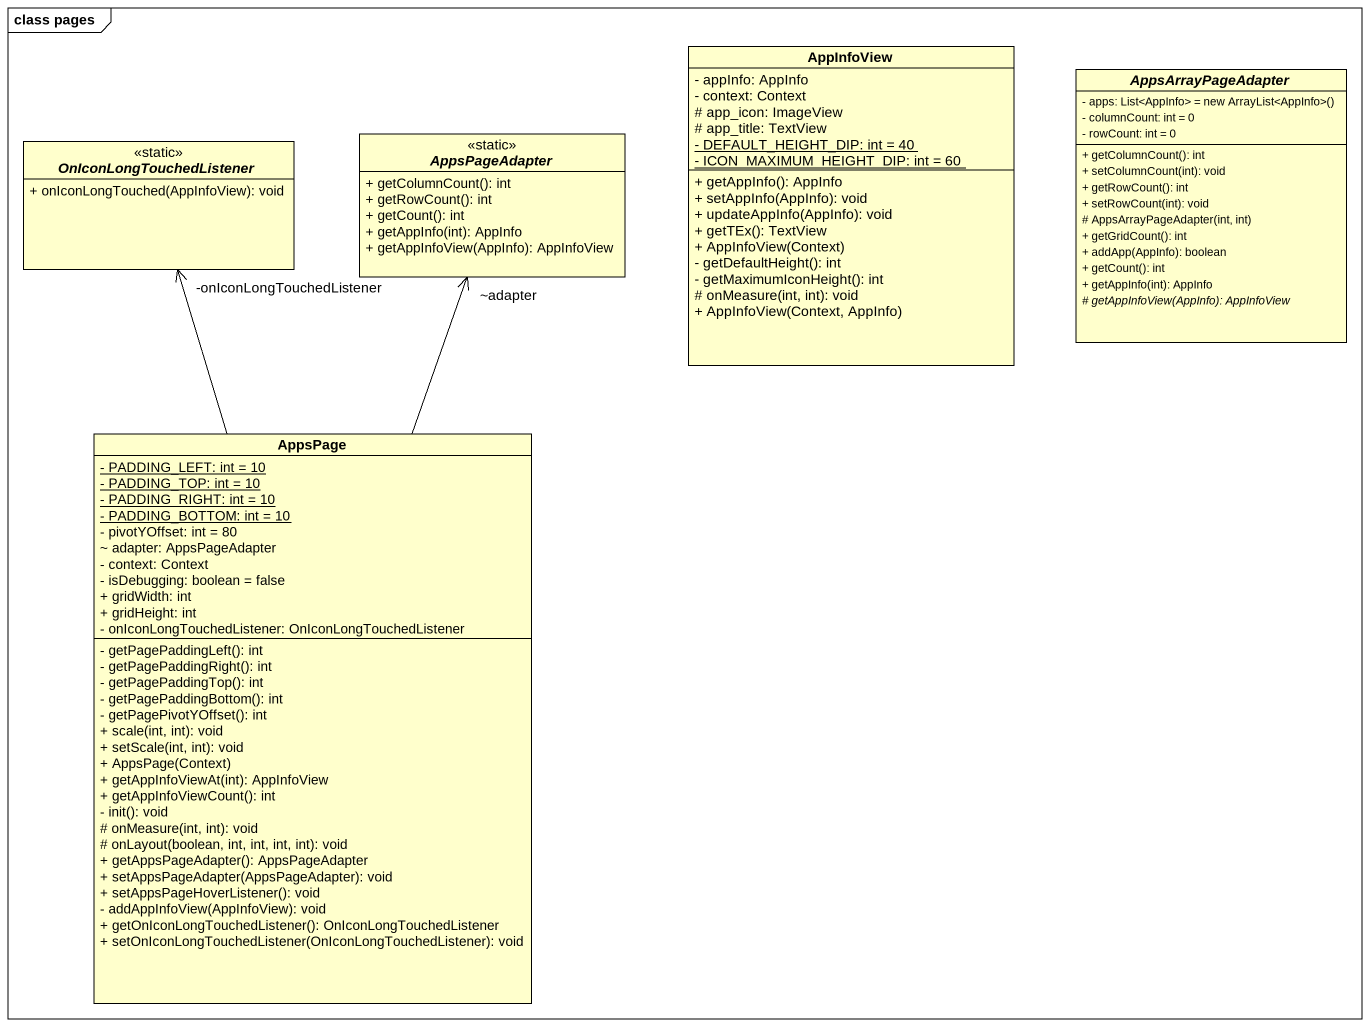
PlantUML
@startuml
mainframe class pages
hide circle
hide empty members
skinparam classAttributeIconSize 0
class AppInfoView {
  - appInfo: AppInfo
  - context: Context
  # app_icon: ImageView
  # app_title: TextView
  {static} - DEFAULT_HEIGHT_DIP: int = 40
  {static} - ICON_MAXIMUM_HEIGHT_DIP: int = 60
  + getAppInfo(): AppInfo
  + setAppInfo(AppInfo): void
  + updateAppInfo(AppInfo): void
  + getTEx(): TextView
  + AppInfoView(Context)
  - getDefaultHeight(): int
  - getMaximumIconHeight(): int
  # onMeasure(int, int): void
  + AppInfoView(Context, AppInfo)
}
abstract class AppsArrayPageAdapter {
  {field} - apps: List<AppInfo> = new ArrayList<AppInfo>()
  - columnCount: int = 0
  - rowCount: int = 0
  + getColumnCount(): int
  + setColumnCount(int): void
  + getRowCount(): int
  + setRowCount(int): void
  # AppsArrayPageAdapter(int, int)
  + getGridCount(): int
  + addApp(AppInfo): boolean
  + getCount(): int
  + getAppInfo(int): AppInfo
  {abstract} # getAppInfoView(AppInfo): AppInfoView
}
interface OnIconLongTouchedListener <<static>> {
  + onIconLongTouched(AppInfoView): void
}
interface AppsPageAdapter <<static>> {
  + getColumnCount(): int
  + getRowCount(): int
  + getCount(): int
  + getAppInfo(int): AppInfo
  + getAppInfoView(AppInfo): AppInfoView
}
class AppsPage {
  {static} - PADDING_LEFT: int = 10
  {static} - PADDING_TOP: int = 10
  {static} - PADDING_RIGHT: int = 10
  {static} - PADDING_BOTTOM: int = 10
  - pivotYOffset: int = 80
  ~ adapter: AppsPageAdapter
  - context: Context
  - isDebugging: boolean = false
  + gridWidth: int
  + gridHeight: int
  - onIconLongTouchedListener: OnIconLongTouchedListener
  - getPagePaddingLeft(): int
  - getPagePaddingRight(): int
  - getPagePaddingTop(): int
  - getPagePaddingBottom(): int
  - getPagePivotYOffset(): int
  + scale(int, int): void
  + setScale(int, int): void
  + AppsPage(Context)
  + getAppInfoViewAt(int): AppInfoView
  + getAppInfoViewCount(): int
  - init(): void
  # onMeasure(int, int): void
  # onLayout(boolean, int, int, int, int): void
  + getAppsPageAdapter(): AppsPageAdapter
  + setAppsPageAdapter(AppsPageAdapter): void
  + setAppsPageHoverListener(): void
  - addAppInfoView(AppInfoView): void
  + getOnIconLongTouchedListener(): OnIconLongTouchedListener
  + setOnIconLongTouchedListener(OnIconLongTouchedListener): void
}
AppsPage -up-> "-onIconLongTouchedListener" OnIconLongTouchedListener
AppsPage -up-> "~adapter" AppsPageAdapter
@enduml
